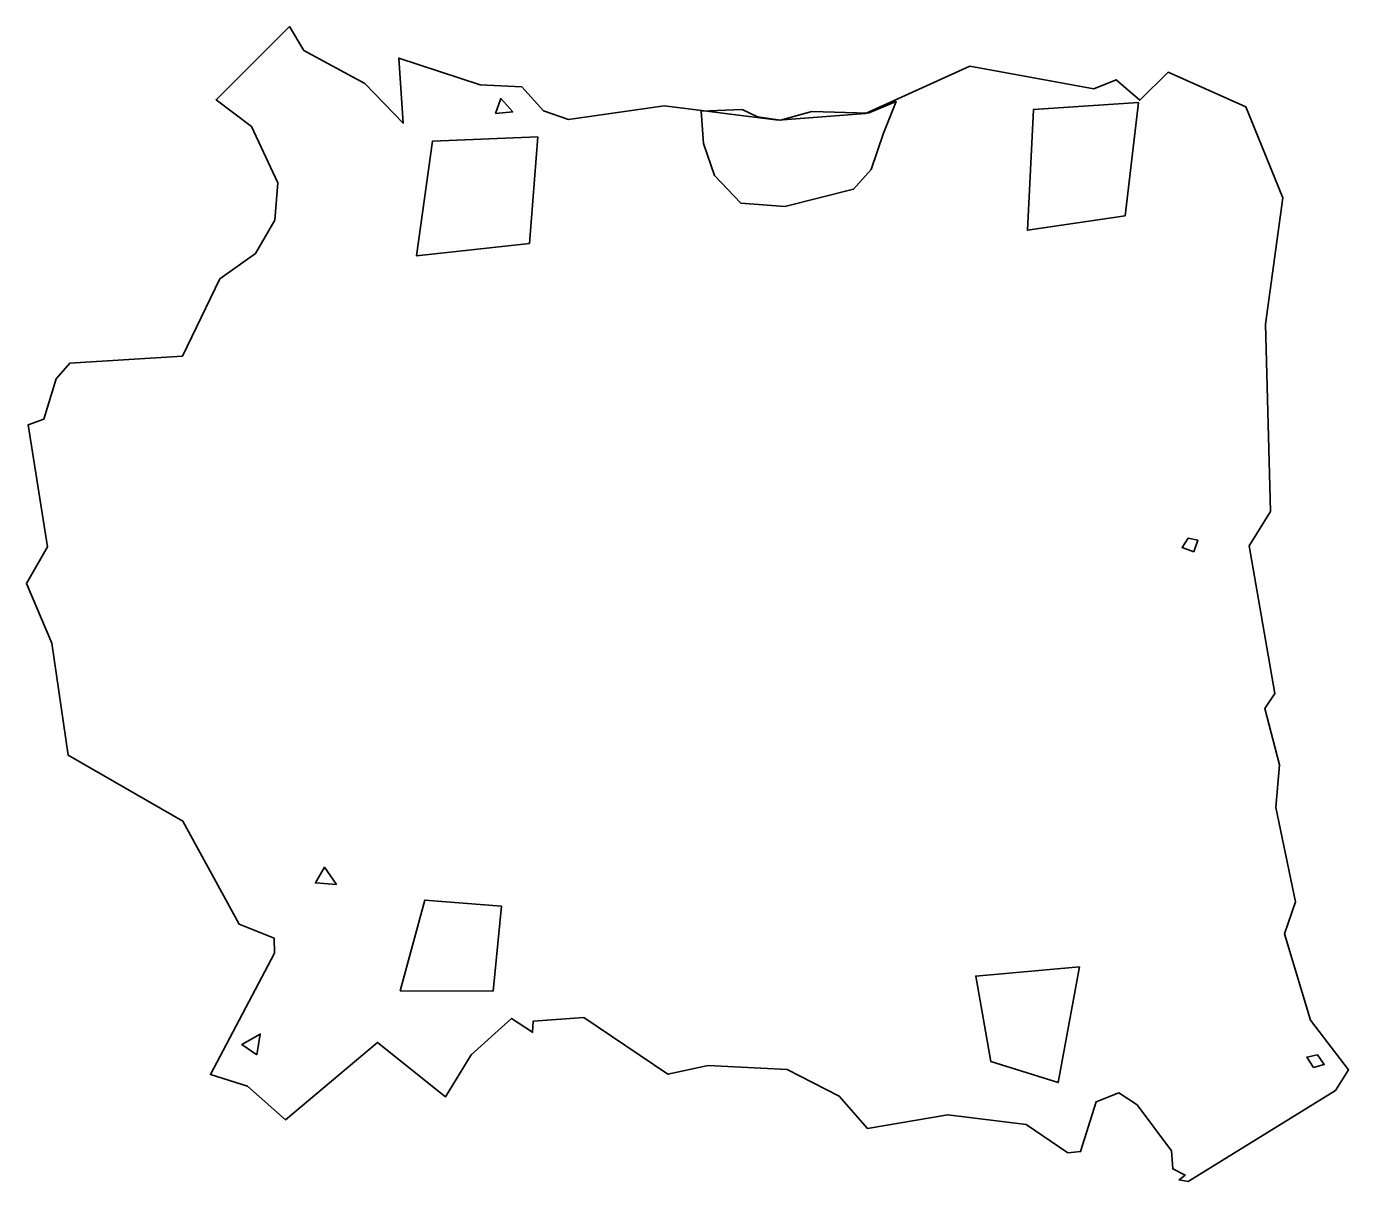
# Model space of a CAD drawing. Extents: x 0 to 10042, y -8776 to 0.
import ezdxf

# ---------------------------------------------------------------- set-up
doc = ezdxf.new("R2010")
doc.units = 0
doc.linetypes.add('Solid', pattern=[0])
for name, color, linetype in [('zone_0_q1', 7, 'Continuous'), ('zone_1_q1', 7, 'Continuous'), ('zone_2_q1', 7, 'Continuous'), ('zone_3_q1', 7, 'Continuous')]:
    doc.layers.add(name, color=color, linetype=linetype)

msp = doc.modelspace()

# ---------------------------------------------------------------- linework, layer by layer
at = {"color": 0, "linetype": 'Solid', "lineweight": 35}
for points in [[(1997, 0), (2108, -182), (2570, -434), (2861, -736), (2828, -240), (3445, -443), (3763, -459), (3927, -641), (4117, -707), (4843, -602), (5712, -711), (6372, -661), (7165, -301), (8108, -474), (8276, -405), (8456, -559), (8671, -348), (9262, -612), (9543, -1303), (9410, -2261), (9449, -3686), (9288, -3945), (9483, -5067), (9407, -5182), (9518, -5610), (9490, -5935), (9640, -6650), (9556, -6893), (9753, -7550), (10042, -7926), (9944, -8084), (8825, -8776), (8755, -8763), (8802, -8727), (8707, -8680), (8696, -8543), (8437, -8194), (8297, -8103), (8125, -8170), (8007, -8548), (7911, -8558), (7593, -8343), (6998, -8268), (6388, -8372), (6173, -8127), (5778, -7924), (5179, -7895), (4872, -7961), (4234, -7529), (3850, -7557), (3844, -7641), (3685, -7536), (3378, -7812), (3184, -8131), (2666, -7719), (1968, -8308), (1680, -8050), (1397, -7963), (1884, -7041), (1881, -6928), (1615, -6820), (1188, -6037), (316, -5537), (193, -4685), (0, -4233), (160, -3954), (13, -3027), (132, -2984), (227, -2678), (329, -2559), (1185, -2505), (1470, -1917), (1741, -1724), (1887, -1471), (1910, -1189), (1709, -759), (1441, -557), (1997, 0)], [(3563, -662), (3603, -548), (3694, -649), (3563, -662)], [(6509, -811), (6416, -1086), (6283, -1237), (5760, -1368), (5427, -1342), (5227, -1133), (5142, -889), (5125, -645), (5437, -630), (5552, -686), (5728, -711), (5965, -646), (6394, -658), (6605, -571), (6509, -811)], [(8866, -3992), (8778, -3958), (8823, -3888), (8898, -3904), (8866, -3992)], [(2355, -6519), (2195, -6507), (2263, -6388), (2355, -6519)], [(1751, -7813), (1635, -7735), (1776, -7655), (1751, -7813)], [(9776, -7910), (9724, -7831), (9805, -7812), (9858, -7886), (9776, -7910)]]:
    msp.add_lwpolyline(points, close=True, dxfattribs=at)
at = {"layer": 'zone_0_q1', "color": 40, "linetype": 'Solid', "lineweight": 35}
msp.add_lwpolyline([(7999, -7144), (7837, -8024), (7326, -7864), (7211, -7215), (7999, -7144)], close=True, dxfattribs=at)
at = {"layer": 'zone_1_q1', "color": 40, "linetype": 'Solid', "lineweight": 35}
msp.add_lwpolyline([(3545, -7329), (2839, -7326), (3025, -6638), (3607, -6683), (3545, -7329)], close=True, dxfattribs=at)
at = {"layer": 'zone_2_q1', "color": 40, "linetype": 'Solid', "lineweight": 35}
msp.add_lwpolyline([(8346, -1439), (7603, -1548), (7650, -631), (8446, -579), (8346, -1439)], close=True, dxfattribs=at)
at = {"layer": 'zone_3_q1', "color": 40, "linetype": 'Solid', "lineweight": 35}
msp.add_lwpolyline([(3821, -1649), (2963, -1743), (3083, -872), (3883, -839), (3821, -1649)], close=True, dxfattribs=at)

doc.saveas('drawing.dxf')
